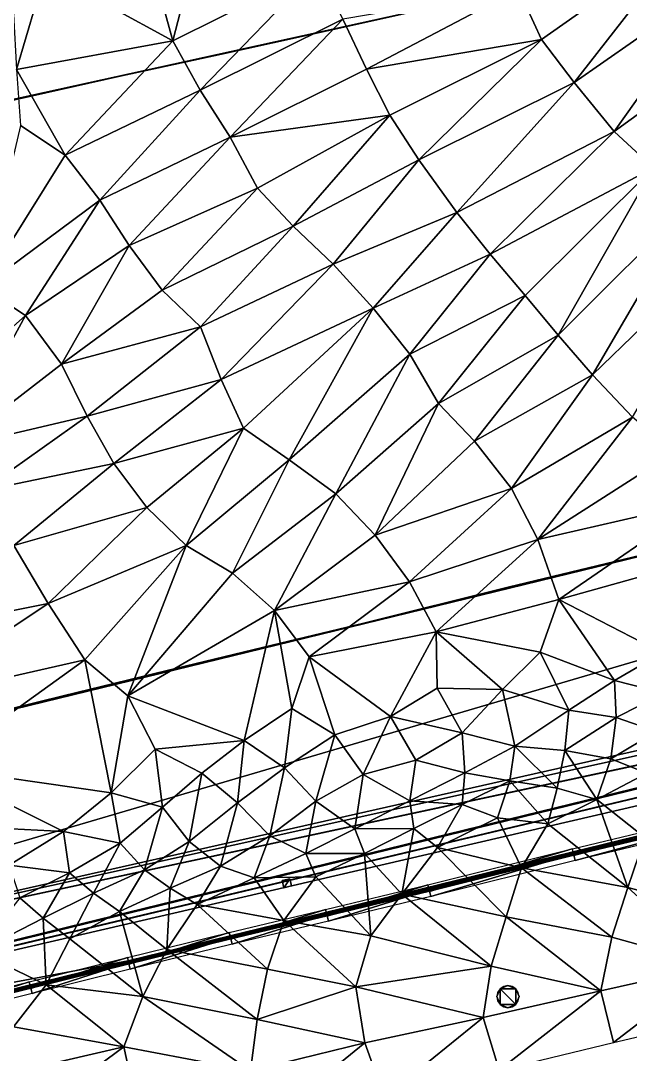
# Model space of a CAD drawing. Header units: metres. Extents: x -113 to 180, y -133 to 86.
# Drawn here: x -31.43 to -13.57, y -27.32 to 2.98 of the extents above; entities that cross this region are included whole.
import ezdxf

# ---------------------------------------------------------------- set-up
doc = ezdxf.new("R2010")
doc.units = ezdxf.units.M
for name, color, linetype, true_color in [('ACERA', 7, 'Continuous', 0xb9b3a6), ('ARQUETA', 7, 'Continuous', 0x6f7175), ('ASFALTO', 7, 'Continuous', 0x4a4b4e), ('BORDILLO', 7, 'Continuous', 0xcfcac0), ('TERRENO', 7, 'Continuous', 0x9a9179)]:
    doc.layers.add(name, color=color, linetype=linetype, true_color=true_color)

msp = doc.modelspace()

# ---------------------------------------------------------------- linework, layer by layer
at = {"layer": 'ACERA'}
for points in [[(-52.515, -29.114, 80.252), (-28.277, -24.578, 78.819), (55, -4.166, 74.312)], [(-52.515, -29.114, 80.252), (55, -4.166, 74.312), (8.797, -14.524, 76.835)], [(-28.277, -24.578, 78.819), (3.724, -16.747, 77.03), (55, -4.166, 74.312)], [(8.445, -14.602, 76.846), (8.359, -14.22, 76.901), (-50.199, -28.548, 80.148)], [(8.359, -14.22, 76.771), (-50.199, -28.548, 80.018), (-50.199, -28.548, 80.148)], [(8.359, -14.22, 76.771), (-50.199, -28.548, 80.148), (8.359, -14.22, 76.901)], [(8.797, -14.524, 76.835), (-50.199, -28.548, 80.148), (-52.515, -29.114, 80.252)], [(8.797, -14.524, 76.835), (8.445, -14.602, 76.846), (-50.199, -28.548, 80.148)], [(-28.277, -24.578, 78.819), (-15.245, -21.391, 78.058), (3.724, -16.747, 77.03)], [(-15.245, -21.391, 78.058), (-2.977, -18.41, 77.393), (3.724, -16.747, 77.03)], [(-15.245, -21.391, 78.058), (-8.237, -19.709, 77.642), (-2.977, -18.41, 77.393)], [(-15.245, -21.391, 77.928), (-8.237, -19.709, 77.512), (-8.237, -19.709, 77.642)], [(-15.245, -21.391, 77.928), (-8.237, -19.709, 77.642), (-15.245, -21.391, 78.058)], [(-28.277, -24.578, 78.819), (-25.293, -23.848, 78.635), (-15.245, -21.391, 78.058)], [(-25.293, -23.848, 78.635), (-22.475, -23.169, 78.455), (-15.245, -21.391, 78.058)], [(-22.475, -23.169, 78.455), (-19.475, -22.449, 78.293), (-15.245, -21.391, 78.058)], [(-19.475, -22.449, 78.163), (-15.245, -21.391, 77.928), (-15.245, -21.391, 78.058)], [(-19.475, -22.449, 78.163), (-15.245, -21.391, 78.058), (-19.475, -22.449, 78.293)], [(-23.543, -22.17, 78.611), (-23.768, -22.22, 78.632), (-23.721, -22.434, 78.609)], [(-23.768, -22.22, 78.502), (-23.543, -22.17, 78.481), (-23.543, -22.17, 78.611)], [(-23.768, -22.22, 78.502), (-23.543, -22.17, 78.611), (-23.768, -22.22, 78.632)], [(-23.721, -22.434, 78.479), (-23.768, -22.22, 78.502), (-23.768, -22.22, 78.632)], [(-23.721, -22.434, 78.479), (-23.768, -22.22, 78.632), (-23.721, -22.434, 78.609)], [(-23.721, -22.434, 78.609), (-23.495, -22.383, 78.588), (-23.543, -22.17, 78.611)], [(-23.495, -22.383, 78.458), (-23.721, -22.434, 78.479), (-23.721, -22.434, 78.609)], [(-23.495, -22.383, 78.458), (-23.721, -22.434, 78.609), (-23.495, -22.383, 78.588)], [(-23.543, -22.17, 78.481), (-23.495, -22.383, 78.458), (-23.495, -22.383, 78.588)], [(-23.543, -22.17, 78.481), (-23.495, -22.383, 78.588), (-23.543, -22.17, 78.611)], [(-22.475, -23.169, 78.325), (-19.475, -22.449, 78.163), (-19.475, -22.449, 78.293)], [(-22.475, -23.169, 78.325), (-19.475, -22.449, 78.293), (-22.475, -23.169, 78.455)], [(-25.293, -23.848, 78.505), (-22.475, -23.169, 78.325), (-22.475, -23.169, 78.455)], [(-25.293, -23.848, 78.505), (-22.475, -23.169, 78.455), (-25.293, -23.848, 78.635)], [(-28.277, -24.578, 78.689), (-25.293, -23.848, 78.505), (-25.293, -23.848, 78.635)], [(-28.277, -24.578, 78.689), (-25.293, -23.848, 78.635), (-28.277, -24.578, 78.819)], [(-52.515, -29.114, 80.252), (-44.827, -28.652, 79.756), (-28.277, -24.578, 78.819)], [(-44.827, -28.652, 79.756), (-36.245, -26.541, 79.26), (-28.277, -24.578, 78.819)], [(-36.245, -26.541, 79.26), (-31.154, -25.289, 78.964), (-28.277, -24.578, 78.819)], [(-31.154, -25.289, 78.834), (-28.277, -24.578, 78.689), (-28.277, -24.578, 78.819)], [(-31.154, -25.289, 78.834), (-28.277, -24.578, 78.819), (-31.154, -25.289, 78.964)], [(-36.245, -26.541, 79.26), (-34.175, -26.046, 79.15), (-31.154, -25.289, 78.964)], [(-34.175, -26.046, 79.02), (-31.154, -25.289, 78.834), (-31.154, -25.289, 78.964)], [(-34.175, -26.046, 79.02), (-31.154, -25.289, 78.964), (-34.175, -26.046, 79.15)]]:
    msp.add_3dface(points, dxfattribs=at)
at = {"layer": 'ARQUETA'}
for points in [[(-23.543, -22.17, 78.501), (-23.768, -22.22, 78.522), (-23.721, -22.434, 78.499)], [(-23.721, -22.434, 78.499), (-23.495, -22.383, 78.478), (-23.543, -22.17, 78.501)], [(-17.386, -25.397, 77.998), (-17.457, -25.503, 78.001), (-17.481, -25.627, 78.002)], [(-17.386, -25.397, 77.998), (-17.481, -25.627, 78.002), (-17.386, -25.858, 77.994)], [(-17.156, -25.302, 77.985), (-17.28, -25.327, 77.992), (-17.386, -25.397, 77.998)], [(-16.925, -25.397, 77.97), (-17.156, -25.302, 77.985), (-17.386, -25.397, 77.998)], [(-16.925, -25.858, 77.966), (-16.925, -25.397, 77.97), (-17.386, -25.397, 77.998)], [(-17.386, -25.397, 77.998), (-17.386, -25.858, 77.994), (-16.925, -25.858, 77.966)], [(-16.925, -25.397, 77.97), (-17.031, -25.327, 77.977), (-17.156, -25.302, 77.985)], [(-16.83, -25.627, 77.962), (-16.855, -25.503, 77.965), (-16.925, -25.397, 77.97)], [(-16.925, -25.858, 77.966), (-16.83, -25.627, 77.962), (-16.925, -25.397, 77.97)], [(-17.481, -25.627, 78.002), (-17.457, -25.752, 77.999), (-17.386, -25.858, 77.994)], [(-16.925, -25.858, 77.966), (-16.855, -25.752, 77.963), (-16.83, -25.627, 77.962)], [(-17.386, -25.858, 77.994), (-17.28, -25.928, 77.987), (-17.156, -25.953, 77.979)], [(-17.386, -25.858, 77.994), (-17.156, -25.953, 77.979), (-16.925, -25.858, 77.966)], [(-17.156, -25.953, 77.979), (-17.031, -25.928, 77.972), (-16.925, -25.858, 77.966)]]:
    msp.add_3dface(points, dxfattribs=at)
at = {"layer": 'ASFALTO'}
for points in [[(-52.739, 4.232, 80.337), (-38.695, -0.875, 79.332), (-17.708, 3.749, 78.446)], [(-38.695, -0.875, 79.332), (-21.695, 2.853, 78.604), (-17.708, 3.749, 78.446)], [(-38.695, -0.875, 79.332), (-28.565, 1.343, 78.899), (-21.695, 2.853, 78.604)], [(-28.565, 1.343, 78.899), (-25.548, 1.999, 78.767), (-21.695, 2.853, 78.604)], [(47.835, 2.226, 75.235), (-44.857, -20.434, 79.963), (-51.994, -27.141, 80.212)], [(47.835, 2.226, 75.235), (-51.994, -27.141, 80.212), (45.938, -5.013, 74.723)], [(47.835, 2.226, 75.235), (-10.13, -11.936, 78.544), (-44.857, -20.434, 79.963)], [(-38.695, -0.875, 79.332), (-32.439, 0.472, 79.051), (-28.565, 1.343, 78.899)], [(55.015, -4.203, 74.193), (54.574, -4.376, 74.198), (-42.28, -43.243, 79.49)], [(55.015, -4.203, 74.193), (55.015, -4.203, 74.193), (-42.28, -43.243, 79.49)], [(55.015, -4.203, 74.193), (-42.28, -43.243, 79.49), (-10.735, -35.509, 77.672)], [(54.574, -4.376, 74.198), (54.57, -4.378, 74.198), (-42.28, -43.243, 79.49)], [(54.57, -4.378, 74.198), (52.139, -5.005, 74.29), (-42.28, -43.243, 79.49)], [(-51.994, -27.141, 80.212), (28.447, -9.263, 75.731), (45.938, -5.013, 74.723)], [(52.138, -5.005, 74.29), (-8.228, -19.748, 77.521), (-46.862, -29.208, 79.76)], [(52.138, -5.005, 74.29), (-46.862, -29.208, 79.76), (-42.28, -43.243, 79.49)], [(52.139, -5.005, 74.29), (52.138, -5.005, 74.29), (-42.28, -43.243, 79.49)], [(-51.994, -27.141, 80.212), (8.7, -14.095, 76.778), (28.447, -9.263, 75.731)], [(-51.994, -27.141, 80.212), (28.447, -9.263, 75.731), (28.447, -9.263, 75.731)], [(-10.13, -11.936, 78.544), (-36.078, -18.276, 79.644), (-44.857, -20.434, 79.963)], [(-10.13, -11.936, 78.544), (-21.38, -14.679, 79.109), (-36.078, -18.276, 79.644)], [(-10.13, -11.936, 78.544), (-17.15, -13.62, 78.881), (-21.38, -14.679, 79.109)], [(-51.994, -27.141, 80.212), (8.696, -14.096, 76.778), (8.7, -14.095, 76.778)], [(-51.994, -27.141, 80.212), (8.693, -14.098, 76.778), (8.696, -14.096, 76.778)], [(-51.994, -27.141, 80.212), (8.689, -14.1, 76.778), (8.693, -14.098, 76.778)], [(-51.994, -27.141, 80.212), (8.686, -14.102, 76.778), (8.689, -14.1, 76.778)], [(-51.994, -27.141, 80.212), (8.683, -14.104, 76.778), (8.686, -14.102, 76.778)], [(-51.994, -27.141, 80.212), (8.68, -14.107, 76.778), (8.683, -14.104, 76.778)], [(-51.994, -27.141, 80.212), (8.678, -14.11, 76.777), (8.68, -14.107, 76.778)], [(-51.994, -27.141, 80.212), (8.35, -14.181, 76.788), (8.678, -14.11, 76.777)], [(-51.994, -27.141, 80.212), (-50.19, -28.505, 80.032), (8.35, -14.181, 76.788)], [(-21.38, -14.679, 79.109), (-33.086, -17.526, 79.56), (-36.078, -18.276, 79.644)], [(-21.38, -14.679, 79.109), (-27.18, -16.074, 79.358), (-33.086, -17.526, 79.56)], [(-21.38, -14.679, 79.109), (-24.342, -15.39, 79.217), (-27.18, -16.074, 79.358)], [(-27.18, -16.074, 79.358), (-30.186, -16.809, 79.446), (-33.086, -17.526, 79.56)], [(-8.228, -19.748, 77.521), (-42.942, -28.243, 79.534), (-46.862, -29.208, 79.76)], [(-8.228, -19.748, 77.521), (-34.166, -26.085, 79.03), (-42.942, -28.243, 79.534)], [(-8.228, -19.748, 77.521), (-19.466, -22.488, 78.173), (-34.166, -26.085, 79.03)], [(-8.228, -19.748, 77.521), (-15.236, -21.429, 77.939), (-19.466, -22.488, 78.173)], [(-8.228, -19.748, 77.521), (-8.228, -19.748, 77.521), (-19.466, -22.488, 78.173)], [(-8.228, -19.748, 77.521), (-19.466, -22.488, 78.173), (-19.466, -22.488, 78.173)], [(-19.466, -22.488, 78.173), (-31.144, -25.328, 78.843), (-34.166, -26.085, 79.03)], [(-19.466, -22.488, 78.173), (-25.283, -23.887, 78.515), (-31.144, -25.328, 78.843)], [(-19.466, -22.488, 78.173), (-22.466, -23.208, 78.335), (-25.283, -23.887, 78.515)], [(-25.283, -23.887, 78.515), (-28.267, -24.617, 78.698), (-31.144, -25.328, 78.843)]]:
    msp.add_3dface(points, dxfattribs=at)
at = {"layer": 'BORDILLO'}
for points in [[(-8.261, -19.612, 77.66), (-15.222, -21.488, 78.064), (-15.269, -21.293, 78.073)], [(-8.261, -19.612, 77.66), (-8.214, -19.806, 77.644), (-15.222, -21.488, 78.064)], [(-8.225, -19.757, 77.648), (-15.186, -21.634, 78.057), (-15.233, -21.439, 78.066)], [(-8.225, -19.757, 77.648), (-8.178, -19.952, 77.632), (-15.186, -21.634, 78.057)], [(-15.27, -21.294, 78.073), (-19.451, -22.546, 78.298), (-19.5, -22.352, 78.309)], [(-15.234, -21.439, 78.066), (-19.415, -22.692, 78.29), (-19.464, -22.498, 78.301)], [(-15.27, -21.294, 78.073), (-15.221, -21.488, 78.064), (-19.451, -22.546, 78.298)], [(-15.234, -21.439, 78.066), (-15.185, -21.633, 78.057), (-19.415, -22.692, 78.29)], [(-19.499, -22.352, 78.309), (-22.452, -23.266, 78.459), (-22.498, -23.072, 78.472)], [(-19.499, -22.352, 78.309), (-19.452, -22.546, 78.298), (-22.452, -23.266, 78.459)], [(-19.463, -22.497, 78.301), (-22.416, -23.412, 78.449), (-22.463, -23.218, 78.462)], [(-19.463, -22.497, 78.301), (-19.416, -22.692, 78.29), (-22.416, -23.412, 78.449)], [(-22.498, -23.072, 78.472), (-25.269, -23.946, 78.639), (-25.316, -23.751, 78.649)], [(-22.463, -23.218, 78.462), (-25.234, -24.091, 78.631), (-25.281, -23.897, 78.642)], [(-22.498, -23.072, 78.472), (-22.451, -23.266, 78.459), (-25.269, -23.946, 78.639)], [(-22.463, -23.218, 78.462), (-22.416, -23.412, 78.449), (-25.234, -24.091, 78.631)], [(-25.317, -23.751, 78.649), (-28.253, -24.675, 78.822), (-28.3, -24.481, 78.837)], [(-25.281, -23.897, 78.642), (-28.217, -24.821, 78.81), (-28.265, -24.627, 78.825)], [(-25.317, -23.751, 78.649), (-25.269, -23.946, 78.639), (-28.253, -24.675, 78.822)], [(-25.281, -23.897, 78.642), (-25.234, -24.091, 78.631), (-28.217, -24.821, 78.81)], [(-28.301, -24.481, 78.837), (-31.13, -25.386, 78.966), (-31.178, -25.192, 78.981)], [(-28.301, -24.481, 78.837), (-28.253, -24.675, 78.822), (-31.13, -25.386, 78.966)], [(-28.265, -24.627, 78.825), (-31.094, -25.531, 78.956), (-31.142, -25.337, 78.97)], [(-28.265, -24.627, 78.825), (-28.217, -24.821, 78.81), (-31.094, -25.531, 78.956)], [(-31.178, -25.192, 78.981), (-34.151, -26.143, 79.155), (-34.2, -25.949, 79.166)], [(-31.142, -25.337, 78.97), (-34.115, -26.289, 79.146), (-34.164, -26.095, 79.157)], [(-31.178, -25.192, 78.981), (-31.13, -25.386, 78.966), (-34.151, -26.143, 79.155)], [(-31.142, -25.337, 78.97), (-31.094, -25.531, 78.956), (-34.115, -26.289, 79.146)]]:
    msp.add_3dface(points, dxfattribs=at)
at = {"layer": 'TERRENO'}
for points in [[(-16.175, 2.434, 78.4), (-11.87, 5.466, 78.2), (-16.844, 3.908, 78.4)], [(-16.175, 2.434, 78.4), (-15.216, 1.173, 78.4), (-11.87, 5.466, 78.2)], [(-15.216, 1.173, 78.4), (-10.875, 4.21, 78.2), (-11.87, 5.466, 78.2)], [(-26.302, 4.969, 78.8), (-27.368, 3.858, 78.8), (-26.969, 2.389, 78.8)], [(-26.302, 4.969, 78.8), (-26.969, 2.389, 78.8), (-22.726, 4.51, 78.6)], [(-31.554, 1.55, 79), (-30.704, 4.436, 79), (-31.636, 3.177, 79)], [(-30.704, 4.436, 79), (-31.554, 1.55, 79), (-26.969, 2.389, 78.8)], [(-27.368, 3.858, 78.8), (-30.704, 4.436, 79), (-26.969, 2.389, 78.8)], [(-26.969, 2.389, 78.8), (-26.17, 0.945, 78.8), (-22.726, 4.51, 78.6)], [(-26.17, 0.945, 78.8), (-21.992, 3.027, 78.6), (-22.726, 4.51, 78.6)], [(-14.039, -0.264, 78.4), (-10.875, 4.21, 78.2), (-15.216, 1.173, 78.4)], [(-10.875, 4.21, 78.2), (-14.039, -0.264, 78.4), (-9.778, 2.833, 78.2)], [(-21.992, 3.027, 78.6), (-21.294, 1.563, 78.6), (-16.844, 3.908, 78.4)], [(-21.294, 1.563, 78.6), (-16.175, 2.434, 78.4), (-16.844, 3.908, 78.4)], [(-21.992, 3.027, 78.6), (-26.17, 0.945, 78.8), (-25.294, -0.436, 78.8)], [(-21.294, 1.563, 78.6), (-21.992, 3.027, 78.6), (-25.294, -0.436, 78.8)], [(-14.039, -0.264, 78.4), (-12.892, -1.336, 78.4), (-9.778, 2.833, 78.2)], [(-20.617, 0.214, 78.6), (-16.175, 2.434, 78.4), (-21.294, 1.563, 78.6)], [(-16.175, 2.434, 78.4), (-20.617, 0.214, 78.6), (-19.761, -1.101, 78.6)], [(-15.216, 1.173, 78.4), (-16.175, 2.434, 78.4), (-19.761, -1.101, 78.6)], [(-31.554, 1.55, 79), (-30.123, -0.965, 79), (-26.969, 2.389, 78.8)], [(-30.123, -0.965, 79), (-26.17, 0.945, 78.8), (-26.969, 2.389, 78.8)], [(-30.123, -0.965, 79), (-31.554, 1.55, 79), (-31.431, -0.095, 79)], [(-20.617, 0.214, 78.6), (-21.294, 1.563, 78.6), (-25.294, -0.436, 78.8)], [(-26.17, 0.945, 78.8), (-30.123, -0.965, 79), (-29.107, -2.275, 79)], [(-26.17, 0.945, 78.8), (-29.107, -2.275, 79), (-25.294, -0.436, 78.8)], [(-18.655, -2.642, 78.6), (-15.216, 1.173, 78.4), (-19.761, -1.101, 78.6)], [(-14.039, -0.264, 78.4), (-15.216, 1.173, 78.4), (-18.655, -2.642, 78.6)], [(-20.617, 0.214, 78.6), (-25.294, -0.436, 78.8), (-24.486, -1.929, 78.8)], [(-23.449, -3.044, 78.8), (-20.617, 0.214, 78.6), (-24.486, -1.929, 78.8)], [(-20.617, 0.214, 78.6), (-23.449, -3.044, 78.8), (-19.761, -1.101, 78.6)], [(-32.55, -4.831, 79.2), (-30.123, -0.965, 79), (-31.431, -0.095, 79)], [(-17.673, -3.866, 78.6), (-14.039, -0.264, 78.4), (-18.655, -2.642, 78.6)], [(-17.673, -3.866, 78.6), (-12.892, -1.336, 78.4), (-14.039, -0.264, 78.4)], [(-29.107, -2.275, 79), (-28.245, -3.608, 79), (-25.294, -0.436, 78.8)], [(-25.294, -0.436, 78.8), (-28.245, -3.608, 79), (-24.486, -1.929, 78.8)], [(-30.123, -0.965, 79), (-32.55, -4.831, 79.2), (-29.107, -2.275, 79)], [(-23.449, -3.044, 78.8), (-22.274, -4.151, 78.8), (-19.761, -1.101, 78.6)], [(-22.274, -4.151, 78.8), (-18.655, -2.642, 78.6), (-19.761, -1.101, 78.6)], [(-12.892, -1.336, 78.4), (-17.673, -3.866, 78.6), (-16.648, -5.071, 78.6)], [(-15.686, -6.239, 78.6), (-12.892, -1.336, 78.4), (-16.648, -5.071, 78.6)], [(-11.632, -2.196, 78.4), (-12.892, -1.336, 78.4), (-15.686, -6.239, 78.6)], [(-28.245, -3.608, 79), (-27.284, -4.915, 79), (-24.486, -1.929, 78.8)], [(-27.284, -4.915, 79), (-23.449, -3.044, 78.8), (-24.486, -1.929, 78.8)], [(-29.107, -2.275, 79), (-32.55, -4.831, 79.2), (-31.284, -5.665, 79.2)], [(-28.245, -3.608, 79), (-29.107, -2.275, 79), (-31.284, -5.665, 79.2)], [(-11.632, -2.196, 78.4), (-15.686, -6.239, 78.6), (-14.683, -7.396, 78.6)], [(-10.314, -3.179, 78.4), (-11.632, -2.196, 78.4), (-14.683, -7.396, 78.6)], [(-21.099, -5.442, 78.8), (-18.655, -2.642, 78.6), (-22.274, -4.151, 78.8)], [(-21.099, -5.442, 78.8), (-17.673, -3.866, 78.6), (-18.655, -2.642, 78.6)], [(-26.16, -5.996, 79), (-23.449, -3.044, 78.8), (-27.284, -4.915, 79)], [(-23.449, -3.044, 78.8), (-26.16, -5.996, 79), (-22.274, -4.151, 78.8)], [(-13.503, -8.641, 78.6), (-10.314, -3.179, 78.4), (-14.683, -7.396, 78.6)], [(-30.229, -7.083, 79.2), (-28.245, -3.608, 79), (-31.284, -5.665, 79.2)], [(-28.245, -3.608, 79), (-30.229, -7.083, 79.2), (-27.284, -4.915, 79)], [(-17.673, -3.866, 78.6), (-21.099, -5.442, 78.8), (-20.028, -6.794, 78.8)], [(-17.673, -3.866, 78.6), (-20.028, -6.794, 78.8), (-16.648, -5.071, 78.6)], [(-26.16, -5.996, 79), (-25.556, -7.533, 79), (-22.274, -4.151, 78.8)], [(-25.556, -7.533, 79), (-21.099, -5.442, 78.8), (-22.274, -4.151, 78.8)], [(-32.55, -4.831, 79.2), (-34.666, -8.664, 79.4), (-31.284, -5.665, 79.2)], [(-30.229, -7.083, 79.2), (-26.16, -5.996, 79), (-27.284, -4.915, 79)], [(-20.028, -6.794, 78.8), (-19.188, -8.239, 78.8), (-16.648, -5.071, 78.6)], [(-19.188, -8.239, 78.8), (-15.686, -6.239, 78.6), (-16.648, -5.071, 78.6)], [(-21.099, -5.442, 78.8), (-25.556, -7.533, 79), (-24.896, -8.959, 79)], [(-23.561, -9.888, 79), (-21.099, -5.442, 78.8), (-24.896, -8.959, 79)], [(-21.099, -5.442, 78.8), (-23.561, -9.888, 79), (-20.028, -6.794, 78.8)], [(-34.666, -8.664, 79.4), (-33.399, -9.527, 79.4), (-31.284, -5.665, 79.2)], [(-33.399, -9.527, 79.4), (-30.229, -7.083, 79.2), (-31.284, -5.665, 79.2)], [(-26.16, -5.996, 79), (-30.229, -7.083, 79.2), (-29.484, -8.613, 79.2)], [(-25.556, -7.533, 79), (-26.16, -5.996, 79), (-29.484, -8.613, 79.2)], [(-15.686, -6.239, 78.6), (-19.188, -8.239, 78.8), (-18.136, -9.342, 78.8)], [(-14.683, -7.396, 78.6), (-15.686, -6.239, 78.6), (-18.136, -9.342, 78.8)], [(-23.561, -9.888, 79), (-22.197, -10.887, 79), (-20.028, -6.794, 78.8)], [(-22.197, -10.887, 79), (-19.188, -8.239, 78.8), (-20.028, -6.794, 78.8)], [(-30.229, -7.083, 79.2), (-33.399, -9.527, 79.4), (-29.484, -8.613, 79.2)], [(-28.696, -9.996, 79.2), (-25.556, -7.533, 79), (-29.484, -8.613, 79.2)], [(-25.556, -7.533, 79), (-28.696, -9.996, 79.2), (-24.896, -8.959, 79)], [(-17.049, -10.728, 78.8), (-14.683, -7.396, 78.6), (-18.136, -9.342, 78.8)], [(-17.049, -10.728, 78.8), (-13.503, -8.641, 78.6), (-14.683, -7.396, 78.6)], [(-19.188, -8.239, 78.8), (-22.197, -10.887, 79), (-21.047, -12.096, 79)], [(-19.188, -8.239, 78.8), (-21.047, -12.096, 79), (-18.136, -9.342, 78.8)], [(-29.484, -8.613, 79.2), (-33.399, -9.527, 79.4), (-32.564, -10.797, 79.4)], [(-28.696, -9.996, 79.2), (-29.484, -8.613, 79.2), (-32.564, -10.797, 79.4)], [(-13.503, -8.641, 78.6), (-17.049, -10.728, 78.8), (-16.276, -12.226, 78.8)], [(-12.296, -9.68, 78.6), (-13.503, -8.641, 78.6), (-16.276, -12.226, 78.8)], [(-28.696, -9.996, 79.2), (-27.737, -11.285, 79.2), (-24.896, -8.959, 79)], [(-27.737, -11.285, 79.2), (-26.582, -12.4, 79.2), (-24.896, -8.959, 79)], [(-26.582, -12.4, 79.2), (-23.561, -9.888, 79), (-24.896, -8.959, 79)], [(-21.047, -12.096, 79), (-17.049, -10.728, 78.8), (-18.136, -9.342, 78.8)], [(-11.519, -11.133, 78.6), (-12.296, -9.68, 78.6), (-16.276, -12.226, 78.8)], [(-31.623, -12.4, 79.4), (-28.696, -9.996, 79.2), (-32.564, -10.797, 79.4)], [(-27.737, -11.285, 79.2), (-28.696, -9.996, 79.2), (-31.623, -12.4, 79.4)], [(-23.561, -9.888, 79), (-26.582, -12.4, 79.2), (-25.221, -13.214, 79.2)], [(-22.197, -10.887, 79), (-23.561, -9.888, 79), (-25.221, -13.214, 79.2)], [(-22.197, -10.887, 79), (-25.221, -13.214, 79.2), (-23.996, -14.304, 79.2)], [(-21.047, -12.096, 79), (-22.197, -10.887, 79), (-23.996, -14.304, 79.2)], [(-20.037, -13.463, 79), (-17.049, -10.728, 78.8), (-21.047, -12.096, 79)], [(-17.049, -10.728, 78.8), (-20.037, -13.463, 79), (-16.276, -12.226, 78.8)], [(-15.665, -13.982, 78.8), (-11.519, -11.133, 78.6), (-16.276, -12.226, 78.8)], [(-11.264, -12.756, 78.6), (-11.519, -11.133, 78.6), (-15.665, -13.982, 78.8)], [(-27.737, -11.285, 79.2), (-31.623, -12.4, 79.4), (-30.621, -14.107, 79.4)], [(-26.582, -12.4, 79.2), (-27.737, -11.285, 79.2), (-30.621, -14.107, 79.4)], [(-20.037, -13.463, 79), (-21.047, -12.096, 79), (-23.996, -14.304, 79.2)], [(-31.623, -12.4, 79.4), (-36, -15.174, 79.6), (-30.621, -14.107, 79.4)], [(-29.547, -15.753, 79.4), (-26.582, -12.4, 79.2), (-30.621, -14.107, 79.4)], [(-26.582, -12.4, 79.2), (-29.547, -15.753, 79.4), (-28.291, -16.81, 79.4)], [(-25.221, -13.214, 79.2), (-26.582, -12.4, 79.2), (-28.291, -16.81, 79.4)], [(-20.037, -13.463, 79), (-19.253, -14.929, 79), (-16.276, -12.226, 78.8)], [(-19.253, -14.929, 79), (-15.665, -13.982, 78.8), (-16.276, -12.226, 78.8)], [(-12.637, -15.546, 78.6), (-11.264, -12.756, 78.6), (-15.665, -13.982, 78.8)], [(-25.221, -13.214, 79.2), (-28.291, -16.81, 79.4), (-23.996, -14.304, 79.2)], [(-22.978, -15.666, 79.2), (-20.037, -13.463, 79), (-23.996, -14.304, 79.2)], [(-19.253, -14.929, 79), (-20.037, -13.463, 79), (-22.978, -15.666, 79.2)], [(-36, -15.174, 79.6), (-34.927, -16.976, 79.6), (-30.621, -14.107, 79.4)], [(-34.927, -16.976, 79.6), (-29.547, -15.753, 79.4), (-30.621, -14.107, 79.4)], [(-16.209, -15.529, 78.8), (-15.665, -13.982, 78.8), (-19.253, -14.929, 79)], [(-16.209, -15.529, 78.8), (-14.03, -16.361, 78.6), (-15.665, -13.982, 78.8)], [(-14.03, -16.361, 78.6), (-12.637, -15.546, 78.6), (-15.665, -13.982, 78.8)], [(-28.291, -16.81, 79.4), (-24.883, -18.119, 79.2), (-23.996, -14.304, 79.2)], [(-24.883, -18.119, 79.2), (-23.489, -17.184, 79.2), (-23.996, -14.304, 79.2)], [(-23.489, -17.184, 79.2), (-22.978, -15.666, 79.2), (-23.996, -14.304, 79.2)], [(-20.592, -17.411, 79), (-19.253, -14.929, 79), (-22.978, -15.666, 79.2)], [(-19.253, -14.929, 79), (-20.592, -17.411, 79), (-19.231, -16.586, 79)], [(-17.312, -16.627, 78.8), (-19.253, -14.929, 79), (-19.231, -16.586, 79)], [(-16.209, -15.529, 78.8), (-19.253, -14.929, 79), (-17.312, -16.627, 78.8)], [(-33.933, -18.915, 79.6), (-29.547, -15.753, 79.4), (-34.927, -16.976, 79.6)], [(-28.774, -19.652, 79.4), (-29.547, -15.753, 79.4), (-33.933, -18.915, 79.6)], [(-29.547, -15.753, 79.4), (-28.774, -19.652, 79.4), (-28.291, -16.81, 79.4)], [(-23.489, -17.184, 79.2), (-22.221, -17.949, 79), (-22.978, -15.666, 79.2)], [(-22.221, -17.949, 79), (-20.592, -17.411, 79), (-22.978, -15.666, 79.2)], [(-16.209, -15.529, 78.8), (-17.312, -16.627, 78.8), (-15.373, -17.234, 78.6)], [(-14.03, -16.361, 78.6), (-16.209, -15.529, 78.8), (-15.373, -17.234, 78.6)], [(-14.03, -16.361, 78.6), (-12.579, -16.727, 78.4), (-12.637, -15.546, 78.6)], [(-13.987, -17.445, 78.4), (-14.03, -16.361, 78.6), (-15.373, -17.234, 78.6)], [(-12.579, -16.727, 78.4), (-14.03, -16.361, 78.6), (-13.987, -17.445, 78.4)], [(-20.592, -17.411, 79), (-18.498, -17.895, 78.8), (-19.231, -16.586, 79)], [(-18.498, -17.895, 78.8), (-17.312, -16.627, 78.8), (-19.231, -16.586, 79)], [(-18.498, -17.895, 78.8), (-16.95, -18.28, 78.6), (-17.312, -16.627, 78.8)], [(-17.312, -16.627, 78.8), (-16.95, -18.28, 78.6), (-15.373, -17.234, 78.6)], [(-28.774, -19.652, 79.4), (-27.49, -18.373, 79.4), (-28.291, -16.81, 79.4)], [(-27.49, -18.373, 79.4), (-24.883, -18.119, 79.2), (-28.291, -16.81, 79.4)], [(-12.806, -17.853, 78.2), (-12.579, -16.727, 78.4), (-13.987, -17.445, 78.4)], [(-23.489, -17.184, 79.2), (-24.883, -18.119, 79.2), (-23.697, -18.923, 79)], [(-22.221, -17.949, 79), (-23.489, -17.184, 79.2), (-23.697, -18.923, 79)], [(-16.95, -18.28, 78.6), (-15.487, -18.411, 78.4), (-15.373, -17.234, 78.6)], [(-15.487, -18.411, 78.4), (-13.987, -17.445, 78.4), (-15.373, -17.234, 78.6)], [(-22.221, -17.949, 79), (-21.397, -19.116, 78.8), (-20.592, -17.411, 79)], [(-20.592, -17.411, 79), (-21.397, -19.116, 78.8), (-19.851, -18.694, 78.8)], [(-18.498, -17.895, 78.8), (-20.592, -17.411, 79), (-19.851, -18.694, 78.8)], [(-13.987, -17.445, 78.4), (-15.487, -18.411, 78.4), (-14.145, -18.653, 78.2)], [(-12.806, -17.853, 78.2), (-13.987, -17.445, 78.4), (-14.145, -18.653, 78.2)], [(-13.09, -19.078, 78), (-12.806, -17.853, 78.2), (-14.145, -18.653, 78.2)], [(-24.883, -18.119, 79.2), (-27.49, -18.373, 79.4), (-26.117, -19.072, 79.2)], [(-25.077, -19.944, 79), (-24.883, -18.119, 79.2), (-26.117, -19.072, 79.2)], [(-24.883, -18.119, 79.2), (-25.077, -19.944, 79), (-23.697, -18.923, 79)], [(-22.778, -19.897, 78.8), (-22.221, -17.949, 79), (-23.697, -18.923, 79)], [(-21.397, -19.116, 78.8), (-22.221, -17.949, 79), (-22.778, -19.897, 78.8)], [(-18.416, -19.068, 78.6), (-18.498, -17.895, 78.8), (-19.851, -18.694, 78.8)], [(-18.498, -17.895, 78.8), (-18.416, -19.068, 78.6), (-16.95, -18.28, 78.6)], [(-28.774, -19.652, 79.4), (-27.275, -20.072, 79.2), (-27.49, -18.373, 79.4)], [(-27.49, -18.373, 79.4), (-27.275, -20.072, 79.2), (-26.117, -19.072, 79.2)], [(-18.416, -19.068, 78.6), (-17.097, -19.3, 78.4), (-16.95, -18.28, 78.6)], [(-17.097, -19.3, 78.4), (-15.717, -19.512, 78.2), (-16.95, -18.28, 78.6)], [(-15.717, -19.512, 78.2), (-15.487, -18.411, 78.4), (-16.95, -18.28, 78.6)], [(-15.487, -18.411, 78.4), (-15.717, -19.512, 78.2), (-14.554, -19.853, 78)], [(-15.487, -18.411, 78.4), (-14.554, -19.853, 78), (-14.145, -18.653, 78.2)], [(-21.397, -19.116, 78.8), (-20.028, -19.89, 78.6), (-19.851, -18.694, 78.8)], [(-20.028, -19.89, 78.6), (-18.416, -19.068, 78.6), (-19.851, -18.694, 78.8)], [(-14.554, -19.853, 78), (-13.09, -19.078, 78), (-14.145, -18.653, 78.2)], [(-33.227, -20.628, 79.6), (-30.172, -20.787, 79.4), (-33.933, -18.915, 79.6)], [(-30.172, -20.787, 79.4), (-28.774, -19.652, 79.4), (-33.933, -18.915, 79.6)], [(-26.117, -19.072, 79.2), (-27.275, -20.072, 79.2), (-26.488, -21.082, 79)], [(-25.077, -19.944, 79), (-26.117, -19.072, 79.2), (-26.488, -21.082, 79)], [(-25.077, -19.944, 79), (-24.131, -20.916, 78.8), (-23.697, -18.923, 79)], [(-24.131, -20.916, 78.8), (-22.778, -19.897, 78.8), (-23.697, -18.923, 79)], [(-18.416, -19.068, 78.6), (-20.028, -19.89, 78.6), (-18.493, -19.995, 78.4)], [(-17.097, -19.3, 78.4), (-18.416, -19.068, 78.6), (-18.493, -19.995, 78.4)], [(-13.09, -19.078, 78), (-14.554, -19.853, 78), (-13.15, -20.966, 77.8)], [(-21.644, -20.712, 78.6), (-21.397, -19.116, 78.8), (-22.778, -19.897, 78.8)], [(-20.028, -19.89, 78.6), (-21.397, -19.116, 78.8), (-21.644, -20.712, 78.6)], [(-17.465, -20.388, 78.2), (-17.097, -19.3, 78.4), (-18.493, -19.995, 78.4)], [(-17.097, -19.3, 78.4), (-17.465, -20.388, 78.2), (-15.987, -20.559, 78)], [(-15.717, -19.512, 78.2), (-17.097, -19.3, 78.4), (-15.987, -20.559, 78)], [(-28.774, -19.652, 79.4), (-30.172, -20.787, 79.4), (-28.51, -21.13, 79.2)], [(-27.275, -20.072, 79.2), (-28.774, -19.652, 79.4), (-28.51, -21.13, 79.2)], [(-14.554, -19.853, 78), (-15.717, -19.512, 78.2), (-15.987, -20.559, 78)], [(-25.572, -21.803, 78.8), (-25.077, -19.944, 79), (-26.488, -21.082, 79)], [(-25.572, -21.803, 78.8), (-24.131, -20.916, 78.8), (-25.077, -19.944, 79)], [(-22.778, -19.897, 78.8), (-24.131, -20.916, 78.8), (-23.076, -21.428, 78.6)], [(-21.644, -20.712, 78.6), (-22.778, -19.897, 78.8), (-23.076, -21.428, 78.6)], [(-20.028, -19.89, 78.6), (-21.644, -20.712, 78.6), (-19.912, -20.701, 78.4)], [(-18.493, -19.995, 78.4), (-20.028, -19.89, 78.6), (-19.912, -20.701, 78.4)], [(-19.216, -21.251, 78.2), (-18.493, -19.995, 78.4), (-19.912, -20.701, 78.4)], [(-17.465, -20.388, 78.2), (-18.493, -19.995, 78.4), (-19.216, -21.251, 78.2)], [(-14.554, -19.853, 78), (-15.987, -20.559, 78), (-13.639, -22.425, 77.8)], [(-13.15, -20.966, 77.8), (-14.554, -19.853, 78), (-13.639, -22.425, 77.8)], [(-27.8, -21.906, 79), (-27.275, -20.072, 79.2), (-28.51, -21.13, 79.2)], [(-27.275, -20.072, 79.2), (-27.8, -21.906, 79), (-26.488, -21.082, 79)], [(-16.76, -21.855, 78), (-17.465, -20.388, 78.2), (-19.216, -21.251, 78.2)], [(-17.465, -20.388, 78.2), (-16.76, -21.855, 78), (-15.987, -20.559, 78)], [(-15.987, -20.559, 78), (-16.76, -21.855, 78), (-13.639, -22.425, 77.8)], [(-30.172, -20.787, 79.4), (-33.227, -20.628, 79.6), (-31.762, -21.772, 79.4)], [(-30.172, -20.787, 79.4), (-31.762, -21.772, 79.4), (-29.995, -22, 79.2)], [(-28.51, -21.13, 79.2), (-30.172, -20.787, 79.4), (-29.995, -22, 79.2)], [(-21.352, -21.431, 78.4), (-21.644, -20.712, 78.6), (-23.076, -21.428, 78.6)], [(-21.644, -20.712, 78.6), (-21.352, -21.431, 78.4), (-19.912, -20.701, 78.4)], [(-21.352, -21.431, 78.4), (-20.263, -22.627, 78.2), (-19.912, -20.701, 78.4)], [(-20.263, -22.627, 78.2), (-19.216, -21.251, 78.2), (-19.912, -20.701, 78.4)], [(-29.291, -22.59, 79), (-28.51, -21.13, 79.2), (-29.995, -22, 79.2)], [(-29.291, -22.59, 79), (-27.8, -21.906, 79), (-28.51, -21.13, 79.2)], [(-27.8, -21.906, 79), (-27.05, -22.452, 78.8), (-26.488, -21.082, 79)], [(-27.05, -22.452, 78.8), (-25.572, -21.803, 78.8), (-26.488, -21.082, 79)], [(-25.572, -21.803, 78.8), (-24.589, -22.149, 78.6), (-24.131, -20.916, 78.8)], [(-24.131, -20.916, 78.8), (-24.589, -22.149, 78.6), (-23.076, -21.428, 78.6)], [(-10.786, -23.187, 77.6), (-13.15, -20.966, 77.8), (-13.639, -22.425, 77.8)], [(-24.589, -22.149, 78.6), (-22.778, -22.114, 78.4), (-23.076, -21.428, 78.6)], [(-22.778, -22.114, 78.4), (-21.352, -21.431, 78.4), (-23.076, -21.428, 78.6)], [(-21.352, -21.431, 78.4), (-22.778, -22.114, 78.4), (-21.17, -23.846, 78.2)], [(-20.263, -22.627, 78.2), (-21.352, -21.431, 78.4), (-21.17, -23.846, 78.2)], [(-19.216, -21.251, 78.2), (-20.263, -22.627, 78.2), (-17.212, -23.292, 78)], [(-16.76, -21.855, 78), (-19.216, -21.251, 78.2), (-17.212, -23.292, 78)], [(-31.762, -21.772, 79.4), (-31.45, -22.727, 79.2), (-29.995, -22, 79.2)], [(-25.572, -21.803, 78.8), (-27.05, -22.452, 78.8), (-26.262, -22.923, 78.6)], [(-24.589, -22.149, 78.6), (-25.572, -21.803, 78.8), (-26.262, -22.923, 78.6)], [(-31.45, -22.727, 79.2), (-30.771, -23.33, 79), (-29.995, -22, 79.2)], [(-30.771, -23.33, 79), (-29.291, -22.59, 79), (-29.995, -22, 79.2)], [(-27.8, -21.906, 79), (-29.291, -22.59, 79), (-28.537, -23.13, 78.8)], [(-27.05, -22.452, 78.8), (-27.8, -21.906, 79), (-28.537, -23.13, 78.8)], [(-22.778, -22.114, 78.4), (-24.589, -22.149, 78.6), (-23.715, -23.394, 78.4)], [(-22.778, -22.114, 78.4), (-23.715, -23.394, 78.4), (-21.17, -23.846, 78.2)], [(-14.116, -23.879, 77.8), (-16.76, -21.855, 78), (-17.212, -23.292, 78)], [(-16.76, -21.855, 78), (-14.116, -23.879, 77.8), (-13.639, -22.425, 77.8)], [(-23.715, -23.394, 78.4), (-24.589, -22.149, 78.6), (-26.262, -22.923, 78.6)], [(-29.291, -22.59, 79), (-30.771, -23.33, 79), (-29.992, -23.928, 78.8)], [(-28.537, -23.13, 78.8), (-29.291, -22.59, 79), (-29.992, -23.928, 78.8)], [(-27.05, -22.452, 78.8), (-28.537, -23.13, 78.8), (-27.147, -24.25, 78.6)], [(-27.05, -22.452, 78.8), (-27.147, -24.25, 78.6), (-26.262, -22.923, 78.6)], [(-17.646, -24.731, 78), (-20.263, -22.627, 78.2), (-21.17, -23.846, 78.2)], [(-20.263, -22.627, 78.2), (-17.646, -24.731, 78), (-17.212, -23.292, 78)], [(-14.116, -23.879, 77.8), (-11.122, -24.718, 77.6), (-13.639, -22.425, 77.8)], [(-11.122, -24.718, 77.6), (-10.786, -23.187, 77.6), (-13.639, -22.425, 77.8)], [(-30.771, -23.33, 79), (-31.45, -22.727, 79.2), (-32.691, -24.309, 79)], [(-26.262, -22.923, 78.6), (-27.147, -24.25, 78.6), (-24.202, -24.825, 78.4)], [(-23.715, -23.394, 78.4), (-26.262, -22.923, 78.6), (-24.202, -24.825, 78.4)], [(-30.682, -25.278, 78.8), (-30.771, -23.33, 79), (-32.691, -24.309, 79)], [(-30.771, -23.33, 79), (-30.682, -25.278, 78.8), (-29.992, -23.928, 78.8)], [(-28.537, -23.13, 78.8), (-29.992, -23.928, 78.8), (-27.847, -25.626, 78.6)], [(-27.147, -24.25, 78.6), (-28.537, -23.13, 78.8), (-27.847, -25.626, 78.6)], [(-17.212, -23.292, 78), (-17.646, -24.731, 78), (-14.439, -25.458, 77.8)], [(-14.116, -23.879, 77.8), (-17.212, -23.292, 78), (-14.439, -25.458, 77.8)], [(-21.615, -25.336, 78.2), (-23.715, -23.394, 78.4), (-24.202, -24.825, 78.4)], [(-23.715, -23.394, 78.4), (-21.615, -25.336, 78.2), (-21.17, -23.846, 78.2)], [(-29.992, -23.928, 78.8), (-30.682, -25.278, 78.8), (-27.847, -25.626, 78.6)], [(-21.615, -25.336, 78.2), (-17.646, -24.731, 78), (-21.17, -23.846, 78.2)], [(-11.122, -24.718, 77.6), (-14.116, -23.879, 77.8), (-14.439, -25.458, 77.8)], [(-30.682, -25.278, 78.8), (-32.691, -24.309, 79), (-31.64, -26.513, 78.8)], [(-27.147, -24.25, 78.6), (-27.847, -25.626, 78.6), (-24.498, -26.298, 78.4)], [(-24.202, -24.825, 78.4), (-27.147, -24.25, 78.6), (-24.498, -26.298, 78.4)], [(-21.615, -25.336, 78.2), (-24.202, -24.825, 78.4), (-24.498, -26.298, 78.4)], [(-17.646, -24.731, 78), (-21.615, -25.336, 78.2), (-17.881, -26.24, 78)], [(-14.439, -25.458, 77.8), (-17.646, -24.731, 78), (-17.881, -26.24, 78)], [(-14.066, -26.97, 77.8), (-11.122, -24.718, 77.6), (-14.439, -25.458, 77.8)], [(-11.122, -24.718, 77.6), (-14.066, -26.97, 77.8), (-10.698, -26.184, 77.6)], [(-28.403, -27.099, 78.6), (-30.682, -25.278, 78.8), (-31.64, -26.513, 78.8)], [(-30.682, -25.278, 78.8), (-28.403, -27.099, 78.6), (-27.847, -25.626, 78.6)], [(-21.349, -26.982, 78.2), (-21.615, -25.336, 78.2), (-24.498, -26.298, 78.4)], [(-21.615, -25.336, 78.2), (-21.349, -26.982, 78.2), (-17.881, -26.24, 78)], [(-27.847, -25.626, 78.6), (-28.403, -27.099, 78.6), (-24.691, -27.798, 78.4)], [(-27.847, -25.626, 78.6), (-24.691, -27.798, 78.4), (-24.498, -26.298, 78.4)], [(-17.417, -27.778, 78), (-14.439, -25.458, 77.8), (-17.881, -26.24, 78)], [(-17.417, -27.778, 78), (-14.066, -26.97, 77.8), (-14.439, -25.458, 77.8)], [(-24.691, -27.798, 78.4), (-21.349, -26.982, 78.2), (-24.498, -26.298, 78.4)], [(-21.349, -26.982, 78.2), (-20.768, -28.586, 78.2), (-17.881, -26.24, 78)], [(-20.768, -28.586, 78.2), (-17.417, -27.778, 78), (-17.881, -26.24, 78)], [(-32.124, -27.96, 78.8), (-28.403, -27.099, 78.6), (-31.64, -26.513, 78.8)], [(-28.403, -27.099, 78.6), (-32.124, -27.96, 78.8), (-31.523, -29.401, 78.8)], [(-28.403, -27.099, 78.6), (-31.523, -29.401, 78.8), (-28.078, -28.616, 78.6)], [(-24.691, -27.798, 78.4), (-28.403, -27.099, 78.6), (-28.078, -28.616, 78.6)], [(-24.691, -27.798, 78.4), (-24.278, -29.364, 78.4), (-21.349, -26.982, 78.2)], [(-21.349, -26.982, 78.2), (-24.278, -29.364, 78.4), (-20.768, -28.586, 78.2)]]:
    msp.add_3dface(points, dxfattribs=at)

doc.saveas('drawing.dxf')
